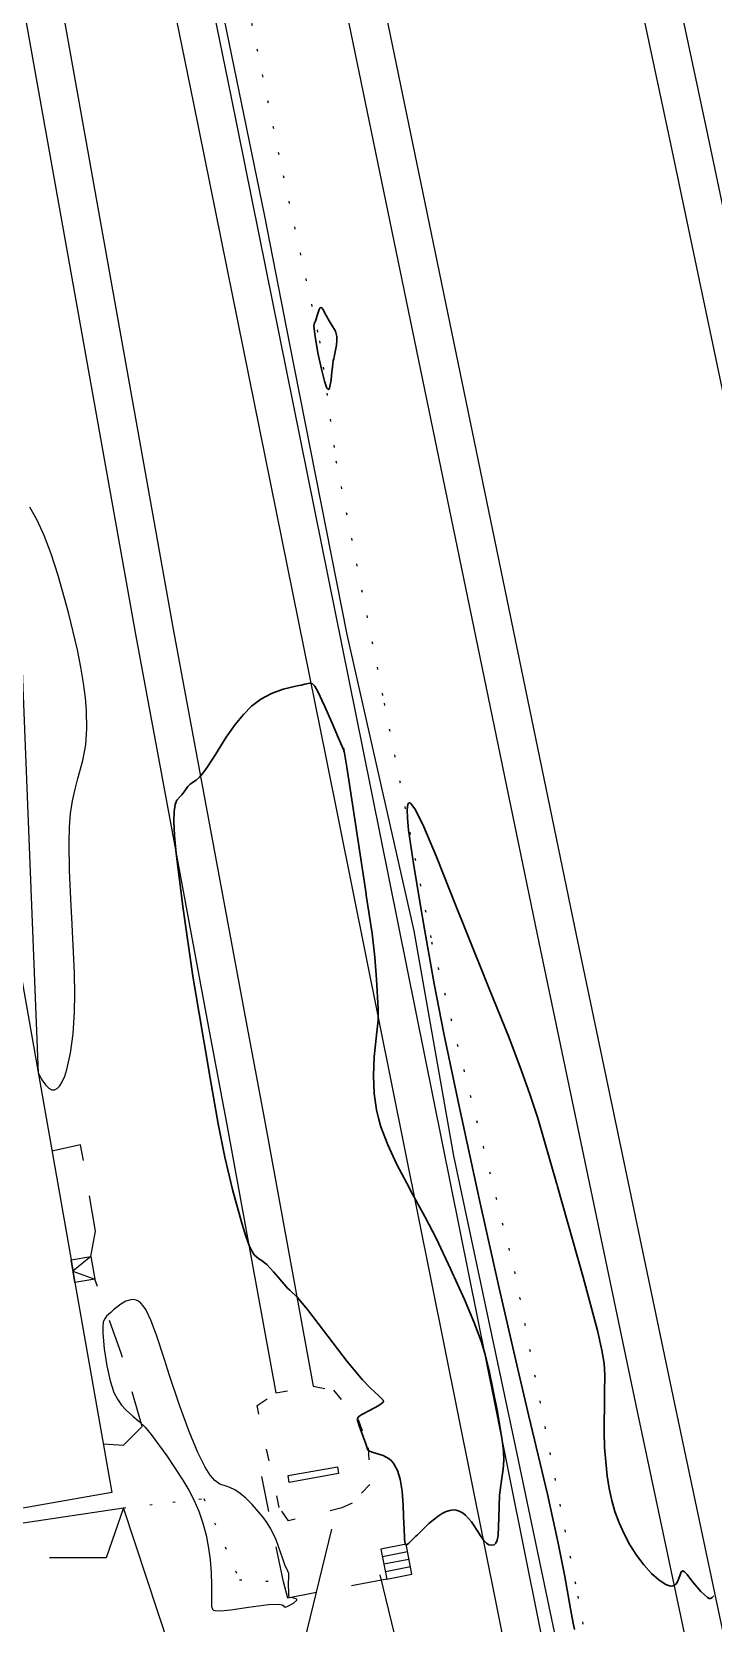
# Model space of a CAD drawing. Header units: metres. Extents: x 1233805 to 1234355, y 654698 to 655114.
# Drawn here: x 1234083.1 to 1234111.5, y 654992.7 to 655059.2 of the extents above; entities that cross this region are included whole.
import ezdxf

# ---------------------------------------------------------------- set-up
doc = ezdxf.new("R2010")
doc.units = ezdxf.units.M
for name, pattern in [('ИИDash_05_15', [2, 0.5, -1.5]), ('ИИDash_15_15', [3, 1.5, -1.5]), ('ИИDash_20_10', [3, 2, -1]), ('ИИDot', [1, 0, -1])]:
    doc.linetypes.add(name, pattern=pattern)
for name, color, linetype, lineweight in [('ИИ_ГОРИЗОНТАЛИ_ОСН', 32, 'Continuous', 25), ('ИИ_ГОРИЗОНТАЛИ_УТОЛЩ', 32, 'Continuous', 30), ('ИИ_ДОРОГИ_АД', 7, 'Continuous', 25), ('ИИ_ДОРОГИ_ЖД', 7, 'Continuous', 25), ('ИИ_ЛЭП_НН', 250, 'Continuous', 25), ('ИИ_ОТКОС', 7, 'Continuous', 25), ('ИИ_ОТМЕТКИ', 7, 'Continuous', 25), ('ИИ_СООРУЖЕНИЕ', 7, 'Continuous', 25), ('ИИ_СТРОЕНИЕ', 7, 'Continuous', 25)]:
    doc.layers.add(name, color=color, linetype=linetype, lineweight=lineweight)

msp = doc.modelspace()

# ---------------------------------------------------------------- linework, layer by layer
at = {"layer": 'ИИ_ГОРИЗОНТАЛИ_ОСН', "elevation": 6.5}
msp.add_lwpolyline([(1234082.359, 655039.841), (1234083.328, 655015.673), (1234083.366, 655015.591), (1234083.508, 655015.345), (1234083.643, 655015.16), (1234083.771, 655015.035), (1234083.893, 655014.971), (1234084.009, 655014.966), (1234084.121, 655015.02), (1234084.229, 655015.134), (1234084.334, 655015.308), (1234084.434, 655015.538), (1234084.526, 655015.816), (1234084.68, 655016.497), (1234084.788, 655017.31), (1234084.844, 655018.224), (1234084.853, 655018.972), (1234084.838, 655019.847), (1234084.726, 655022.172), (1234084.698, 655022.659), (1234084.631, 655024.136), (1234084.62, 655025.293), (1234084.639, 655025.963), (1234084.682, 655026.522), (1234084.757, 655027.041), (1234084.865, 655027.534), (1234084.99, 655027.973), (1234085.196, 655028.731), (1234085.312, 655029.382), (1234085.363, 655030.071), (1234085.348, 655030.805), (1234085.3, 655031.347), (1234085.22, 655031.956), (1234085.108, 655032.626), (1234084.967, 655033.349), (1234084.599, 655034.92), (1234084.165, 655036.466), (1234083.871, 655037.361), (1234083.578, 655038.129), (1234083.285, 655038.773), (1234082.983, 655039.314)], dxfattribs=at)
msp.add_lwpolyline([(1234086.021, 655004.801), (1234086.077, 655004.151), (1234086.189, 655003.437), (1234086.331, 655002.816), (1234086.494, 655002.327), (1234086.634, 655002.042), (1234086.802, 655001.796), (1234087.001, 655001.581), (1234087.287, 655001.336), (1234087.551, 655001.113), (1234087.792, 655000.87), (1234088.052, 655000.564), (1234088.7, 654999.675), (1234089.37, 654998.659), (1234089.618, 654998.236), (1234089.823, 654997.842), (1234090.034, 654997.36), (1234090.206, 654996.868), (1234090.342, 654996.356), (1234090.444, 654995.816), (1234090.507, 654995.327), (1234090.551, 654994.798), (1234090.573, 654994.255), (1234090.571, 654993.773), (1234090.565, 654993.631), (1234090.563, 654993.382), (1234090.608, 654993.266), (1234090.656, 654993.232), (1234090.726, 654993.212), (1234090.957, 654993.207), (1234091.38, 654993.249), (1234092.11, 654993.349), (1234092.947, 654993.461), (1234093.399, 654993.48), (1234093.52, 654993.457), (1234093.584, 654993.411), (1234093.596, 654993.394), (1234093.64, 654993.36), (1234093.733, 654993.386), (1234093.993, 654993.526), (1234094.131, 654993.642), (1234094.137, 654993.679), (1234094.107, 654993.709), (1234093.941, 654993.747), (1234093.837, 654993.756), (1234093.837, 654993.756), (1234093.831, 654993.755), (1234093.825, 654993.755), (1234093.823, 654993.754), (1234093.816, 654993.754), (1234093.81, 654993.755), (1234093.808, 654993.755), (1234093.808, 654993.755), (1234093.796, 654993.874), (1234093.785, 654994.392), (1234093.798, 654994.546), (1234093.8, 654994.757), (1234093.713, 654994.953), (1234093.649, 654995.077), (1234093.53, 654995.414), (1234093.469, 654995.605), (1234093.265, 654996.166), (1234093.044, 654996.624), (1234092.89, 654996.877), (1234092.709, 654997.131), (1234092.265, 654997.648), (1234092.002, 654997.907), (1234091.761, 654998.11), (1234091.539, 654998.259), (1234091.333, 654998.358), (1234091.176, 654998.405), (1234090.916, 654998.497), (1234090.71, 654998.64), (1234090.506, 654998.87), (1234090.298, 654999.197), (1234089.992, 654999.822), (1234089.633, 655000.693), (1234089.23, 655001.788), (1234088.81, 655003.036), (1234088.599, 655003.701), (1234088.27, 655004.719), (1234088.037, 655005.344), (1234087.822, 655005.787), (1234087.718, 655005.943), (1234087.615, 655006.059), (1234087.518, 655006.134), (1234087.416, 655006.181), (1234087.307, 655006.203), (1234087.192, 655006.199), (1234086.995, 655006.138), (1234086.776, 655006.01), (1234086.479, 655005.773), (1234086.423, 655005.726), (1234086.361, 655005.673), (1234086.179, 655005.509), (1234086.097, 655005.393), (1234086.047, 655005.257), (1234086.021, 655005.065), (1234086.021, 655004.801)], close=True, dxfattribs=at)
at = {"layer": 'ИИ_ГОРИЗОНТАЛИ_УТОЛЩ', "elevation": 6}
msp.add_lwpolyline([(1234095.383, 655044.295), (1234095.282, 655044.576), (1234095.156, 655045.076), (1234095.012, 655045.768), (1234094.894, 655046.446), (1234094.848, 655046.877), (1234094.859, 655046.983), (1234094.895, 655047.065), (1234094.928, 655047.133), (1234094.988, 655047.329), (1234095.065, 655047.575), (1234095.098, 655047.634), (1234095.132, 655047.657), (1234095.173, 655047.643), (1234095.221, 655047.589), (1234095.363, 655047.331), (1234095.483, 655047.102), (1234095.594, 655046.925), (1234095.741, 655046.672), (1234095.802, 655046.449), (1234095.808, 655046.285), (1234095.792, 655046.085), (1234095.695, 655045.595), (1234095.674, 655045.516), (1234095.656, 655045.444), (1234095.63, 655045.303), (1234095.604, 655045.051), (1234095.599, 655044.987), (1234095.567, 655044.637), (1234095.499, 655044.287), (1234095.474, 655044.242), (1234095.446, 655044.228), (1234095.383, 655044.295)], close=True, dxfattribs=at)
for points in [[(1234096.1, 655029.109), (1234096.094, 655029.149), (1234096.08, 655029.255), (1234096.13, 655029.034), (1234096.22, 655028.454), (1234096.331, 655027.724), (1234097.027, 655023.155), (1234097.035, 655023.105), (1234097.274, 655021.497), (1234097.385, 655020.512), (1234097.456, 655019.575), (1234097.525, 655018.361), (1234097.535, 655017.874), (1234097.465, 655017.269), (1234097.464, 655017.256), (1234097.364, 655016.35), (1234097.331, 655015.556), (1234097.363, 655014.814), (1234097.461, 655014.133), (1234097.541, 655013.786), (1234097.646, 655013.427), (1234097.928, 655012.667), (1234098.304, 655011.855), (1234098.836, 655010.858), (1234098.871, 655010.795), (1234099.496, 655009.65), (1234099.948, 655008.767), (1234100.554, 655007.498), (1234101.134, 655006.215), (1234101.528, 655005.272), (1234101.826, 655004.473), (1234102, 655003.917), (1234102.153, 655003.301), (1234102.517, 655001.513), (1234102.714, 655000.316), (1234102.76, 654999.869), (1234102.775, 654999.499), (1234102.754, 654999.115), (1234102.683, 654998.648), (1234102.595, 654998.036), (1234102.565, 654997.107), (1234102.539, 654996.35), (1234102.505, 654996.159), (1234102.45, 654996.032), (1234102.375, 654995.965), (1234102.266, 654995.947), (1234102.158, 654995.963), (1234102.06, 654996.024), (1234101.946, 654996.145), (1234101.811, 654996.334), (1234101.72, 654996.479), (1234101.428, 654996.914), (1234101.175, 654997.194), (1234101.047, 654997.292), (1234100.92, 654997.362), (1234100.793, 654997.404), (1234100.665, 654997.416), (1234100.524, 654997.399), (1234100.372, 654997.35), (1234100.207, 654997.27), (1234100.03, 654997.159), (1234099.643, 654996.846), (1234099.167, 654996.377), (1234099.107, 654996.315), (1234098.818, 654996.031), (1234098.745, 654995.973), (1234098.709, 654995.962), (1234098.678, 654995.971), (1234098.658, 654996), (1234098.632, 654996.189), (1234098.612, 654996.684), (1234098.609, 654996.806), (1234098.579, 654997.601), (1234098.527, 654998.208), (1234098.446, 654998.7), (1234098.335, 654999.071), (1234098.187, 654999.346), (1234098.094, 654999.458), (1234097.988, 654999.554), (1234097.742, 654999.698), (1234097.418, 654999.793), (1234097.359, 654999.807), (1234097.161, 654999.873), (1234097.111, 654999.909), (1234097.09, 654999.95), (1234097.09, 654999.952), (1234097.014, 655000.175), (1234096.72, 655000.977), (1234096.716, 655000.987), (1234096.664, 655001.147), (1234096.666, 655001.24), (1234096.722, 655001.322), (1234096.849, 655001.411), (1234097.166, 655001.575), (1234097.551, 655001.776), (1234097.724, 655001.903), (1234097.749, 655001.952), (1234097.735, 655002.003), (1234097.558, 655002.178), (1234097.212, 655002.498), (1234096.882, 655002.847), (1234096.241, 655003.623), (1234095.25, 655004.912), (1234094.578, 655005.79), (1234094.15, 655006.303), (1234093.841, 655006.6), (1234093.739, 655006.689), (1234093.346, 655007.138), (1234093.155, 655007.368), (1234092.877, 655007.666), (1234092.645, 655007.851), (1234092.59, 655007.883), (1234092.457, 655007.972), (1234092.353, 655008.083), (1234092.25, 655008.246), (1234092.146, 655008.467), (1234092, 655008.859), (1234091.83, 655009.393), (1234091.441, 655010.812), (1234091.123, 655012.158), (1234090.843, 655013.555), (1234090.514, 655015.462), (1234090.317, 655016.618), (1234090.189, 655017.337), (1234089.788, 655019.714), (1234089.381, 655022.539), (1234089.097, 655024.84), (1234089.027, 655025.603), (1234088.996, 655026.187), (1234089.004, 655026.606), (1234089.05, 655026.896), (1234089.123, 655027.069), (1234089.244, 655027.207), (1234089.331, 655027.296), (1234089.45, 655027.463), (1234089.578, 655027.643), (1234089.68, 655027.748), (1234089.774, 655027.807), (1234089.927, 655027.907), (1234090.069, 655028.037), (1234090.226, 655028.222), (1234090.399, 655028.463), (1234090.731, 655028.987), (1234091.184, 655029.705), (1234091.551, 655030.229), (1234091.901, 655030.66), (1234092.234, 655030.995), (1234092.627, 655031.292), (1234093.069, 655031.529), (1234093.556, 655031.707), (1234094.151, 655031.847), (1234094.309, 655031.88), (1234094.465, 655031.917), (1234094.674, 655031.957), (1234094.789, 655031.934), (1234094.889, 655031.833), (1234095.016, 655031.608), (1234095.293, 655031.014), (1234095.61, 655030.29), (1234095.876, 655029.667), (1234096.025, 655029.318), (1234096.077, 655029.197), (1234096.08, 655029.189), (1234096.088, 655029.171)], [(1234105.731, 654992.417), (1234105.67, 654992.686), (1234105.568, 654993.28), (1234105.334, 654994.639), (1234105.056, 654996.031), (1234104.6, 654998.07), (1234103.829, 655001.339), (1234103.364, 655003.298), (1234102.579, 655006.69), (1234101.762, 655010.357), (1234100.911, 655014.288), (1234100.275, 655017.329), (1234099.873, 655019.395), (1234099.425, 655021.916), (1234099.377, 655022.188), (1234099.368, 655022.242), (1234099, 655024.425), (1234098.804, 655025.827), (1234098.757, 655026.325), (1234098.747, 655026.678), (1234098.773, 655026.889), (1234098.799, 655026.942), (1234098.835, 655026.959), (1234098.876, 655026.942), (1234098.927, 655026.896), (1234099.057, 655026.709), (1234099.225, 655026.398), (1234099.433, 655025.959), (1234099.964, 655024.712), (1234100.793, 655022.635), (1234101.161, 655021.704), (1234102.155, 655019.234), (1234102.997, 655017.138), (1234103.523, 655015.767), (1234103.87, 655014.787), (1234104.194, 655013.79), (1234104.998, 655011.033), (1234105.004, 655011.009), (1234105.025, 655010.936), (1234106.09, 655007.142), (1234106.688, 655004.909), (1234106.879, 655004.097), (1234106.974, 655003.532), (1234107.005, 655003.044), (1234106.991, 655002.332), (1234106.985, 655002.148), (1234106.969, 655000.678), (1234106.991, 655000.029), (1234107.035, 654999.42), (1234107.099, 654998.845), (1234107.185, 654998.31), (1234107.292, 654997.813), (1234107.421, 654997.357), (1234107.593, 654996.881), (1234107.802, 654996.413), (1234108.047, 654995.96), (1234108.323, 654995.528), (1234108.632, 654995.119), (1234108.953, 654994.762), (1234109.267, 654994.479), (1234109.543, 654994.298), (1234109.652, 654994.254), (1234109.749, 654994.236), (1234109.836, 654994.242), (1234109.912, 654994.273), (1234109.976, 654994.328), (1234110.031, 654994.408), (1234110.128, 654994.663), (1234110.192, 654994.832), (1234110.253, 654994.87), (1234110.334, 654994.834), (1234110.439, 654994.725), (1234110.597, 654994.511), (1234110.701, 654994.367), (1234111.006, 654994.004), (1234111.285, 654993.76), (1234111.358, 654993.722), (1234111.42, 654993.719), (1234111.485, 654993.752), (1234111.557, 654993.822)]]:
    msp.add_lwpolyline(points, dxfattribs=at)
at = {"layer": 'ИИ_ДОРОГИ_АД', "linetype": 'ИИDash_15_15'}
for points in [[(1234085.53, 655008.007), (1234085.723, 655009.066), (1234085.1, 655012.678), (1234083.9, 655012.411)], [(1234086.045, 655000.185), (1234086.891, 655000.128), (1234087.668, 655000.904), (1234086.812, 655003.923), (1234085.696, 655007.061)], [(1234097.896, 654994.521), (1234093.751, 654993.735), (1234093.579, 654994.412), (1234092.567, 654999.282)]]:
    msp.add_lwpolyline(points, dxfattribs=at)
at = {"layer": 'ИИ_ДОРОГИ_АД'}
msp.add_lwpolyline([(1234078.011, 655010.556), (1234078.879, 655005.97), (1234080.543, 654996.555), (1234086.892, 654997.507)], dxfattribs=at)
at = {"layer": 'ИИ_ДОРОГИ_АД', "linetype": 'ИИDot'}
msp.add_lwpolyline([(1234086.892, 654997.507), (1234088.952, 654997.744), (1234090.254, 654997.89), (1234091.739, 654994.496), (1234093.579, 654994.412)], dxfattribs=at)
at = {"layer": 'ИИ_ДОРОГИ_ЖД'}
for points in [[(1234101.695, 655092.341), (1234104.412, 655079.533), (1234109.685, 655054.758), (1234112.693, 655040.461), (1234119.077, 655010.321), (1234127.242, 654971.15), (1234127.929, 654967.619)], [(1234103.274, 655092.561), (1234105.967, 655079.863), (1234111.241, 655055.087), (1234114.249, 655040.79), (1234120.633, 655010.648), (1234128.801, 654971.464), (1234129.49, 654967.922)], [(1234091.501, 655090.918), (1234094.52, 655076.035), (1234105.726, 655021.778), (1234109.905, 655001.851), (1234114.884, 654978.356), (1234120.393, 654952.523), (1234127.025, 654921.772), (1234131.726, 654900.11), (1234135.523, 654882.619), (1234137.559, 654873.394), (1234140.276, 654860.946), (1234142.645, 654850.195), (1234144.452, 654842.046), (1234148.065, 654824.854), (1234149.076, 654819.629), (1234150.314, 654813.039), (1234151.481, 654806.375), (1234153.031, 654797.396), (1234154.279, 654789.561), (1234155.052, 654784.49), (1234155.608, 654780.973), (1234156.342, 654776.12), (1234157.71, 654767.332)], [(1234077.367, 655090.202), (1234079.02, 655080.832), (1234081.132, 655069.009), (1234087.403, 655033.927), (1234090.444, 655017.578), (1234091.224, 655013.432), (1234093.249, 655002.303)], [(1234078.977, 655090.229), (1234080.586, 655081.11), (1234082.697, 655069.289), (1234088.968, 655034.212), (1234092.006, 655017.87), (1234092.788, 655013.722), (1234094.814, 655002.588)], [(1234083.099, 655090.298), (1234084.351, 655083.626), (1234087.02, 655069.872), (1234089.815, 655056.185), (1234095.338, 655028.869), (1234100.84, 655001.504), (1234106.355, 654974.061), (1234111.794, 654946.855)], [(1234084.712, 655090.325), (1234085.913, 655083.924), (1234088.579, 655070.183), (1234091.373, 655056.502), (1234096.896, 655029.184), (1234102.399, 655001.817), (1234107.914, 654974.373), (1234113.353, 654947.169)], [(1234089.923, 655090.698), (1234092.962, 655075.716), (1234104.169, 655021.454), (1234108.349, 655001.523), (1234113.329, 654978.025), (1234118.838, 654952.19), (1234121.851, 654938.176), (1234125.471, 654921.436), (1234130.173, 654899.773), (1234133.97, 654882.279), (1234136.006, 654873.053), (1234138.723, 654860.605), (1234141.092, 654849.852), (1234142.897, 654841.711), (1234146.507, 654824.539), (1234147.514, 654819.331), (1234148.75, 654812.755), (1234149.915, 654806.102), (1234151.462, 654797.135), (1234152.708, 654789.316), (1234153.481, 654784.246), (1234154.037, 654780.73), (1234154.77, 654775.879), (1234156.141, 654767.076)]]:
    msp.add_lwpolyline(points, dxfattribs=at)
at = {"layer": 'ИИ_ДОРОГИ_ЖД', "linetype": 'ИИDash_05_15'}
msp.add_lwpolyline([(1234092.471, 655001.782), (1234093.249, 655002.303), (1234094.814, 655002.588), (1234095.664, 655002.418), (1234096.693, 655001.199), (1234097.117, 655000.005), (1234097.184, 654998.475), (1234096.447, 654997.705), (1234096.011, 654997.501), (1234093.79, 654996.965), (1234093.399, 654997.512)], close=True, dxfattribs=at)
at = {"layer": 'ИИ_ДОРОГИ_ЖД'}
msp.add_lwpolyline([(1234095.826, 654999.224), (1234095.878, 654998.94), (1234093.817, 654998.565), (1234093.766, 654998.849)], close=True, dxfattribs=at)
at = {"layer": 'ИИ_ЛЭП_НН'}
msp.add_lwpolyline([(1234097.602, 654994.701), (1234103.614, 654969.942)], dxfattribs=at)
at = {"layer": 'ИИ_ОТКОС', "elevation": 5.826}
msp.add_lwpolyline([(1234113.36, 654952.271), (1234110.283, 654965.061), (1234108.042, 654977.311), (1234106.283, 654985.682), (1234103.284, 655000.028), (1234100.691, 655012.218), (1234099.03, 655021.61), (1234096.236, 655033.995), (1234093.843, 655046.134), (1234092.779, 655051.542), (1234089.418, 655067.972), (1234088.027, 655075.074), (1234085.79, 655086.251), (1234084.994, 655090.329)], dxfattribs=at)
at = {"layer": 'ИИ_ОТКОС', "color": 33, "linetype": 'ИИDot', "elevation": 6.426}
msp.add_lwpolyline([(1234085.854, 655090.344), (1234087.261, 655084.164), (1234090.171, 655068.923), (1234091.797, 655061.697), (1234093.561, 655053.173), (1234095.079, 655046.263), (1234095.768, 655041.258), (1234097.782, 655031.127), (1234099.764, 655021.152), (1234103.227, 655007.38), (1234105.867, 654993.82), (1234108.338, 654980.161), (1234110.858, 654968.436), (1234112.368, 654963.144)], dxfattribs=at)
at = {"layer": 'ИИ_ОТМЕТКИ', "elevation": 6.436}
msp.add_lwpolyline([(1234086.892, 654997.505), (1234086.167, 654995.418), (1234083.804, 654995.418)], dxfattribs=at)
at = {"layer": 'ИИ_СООРУЖЕНИЕ'}
for points, elevation in [([(1234088.813, 654991.683), (1234086.892, 654997.507)], 4.484), ([(1234095.587, 654996.616), (1234084.342, 654950.43)], -11.67)]:
    msp.add_lwpolyline(points, dxfattribs=dict(at, elevation=elevation))
msp.add_lwpolyline([(1234097.896, 654994.521), (1234098.943, 654994.728), (1234098.696, 654995.982), (1234097.648, 654995.775)], close=True, dxfattribs=at)
for points in [[(1234097.707, 654995.477), (1234098.755, 654995.684)], [(1234097.77, 654995.158), (1234098.817, 654995.365)], [(1234097.833, 654994.84), (1234098.88, 654995.047)]]:
    msp.add_lwpolyline(points, dxfattribs=at)
at = {"layer": 'ИИ_СТРОЕНИЕ'}
for points in [[(1234082.519, 655020.286), (1234084.698, 655007.861), (1234084.864, 655006.915), (1234086.402, 654998.15), (1234081.411, 654997.274), (1234078.703, 655010.657), (1234078.098, 655014.805), (1234075.353, 655014.388), (1234072.95, 655030.875), (1234076.816, 655031.438), (1234078.884, 655019.649), (1234082.519, 655020.286)], [(1234085.53, 655008.007), (1234085.696, 655007.061), (1234084.864, 655006.915), (1234084.698, 655007.861), (1234085.53, 655008.007)]]:
    msp.add_lwpolyline(points, close=True, dxfattribs=at)
at = {"layer": 'ИИ_СТРОЕНИЕ', "linetype": 'ИИDash_20_10'}
msp.add_lwpolyline([(1234085.53, 655008.007), (1234084.781, 655007.388), (1234085.696, 655007.061)], dxfattribs=at)

doc.saveas('drawing.dxf')
